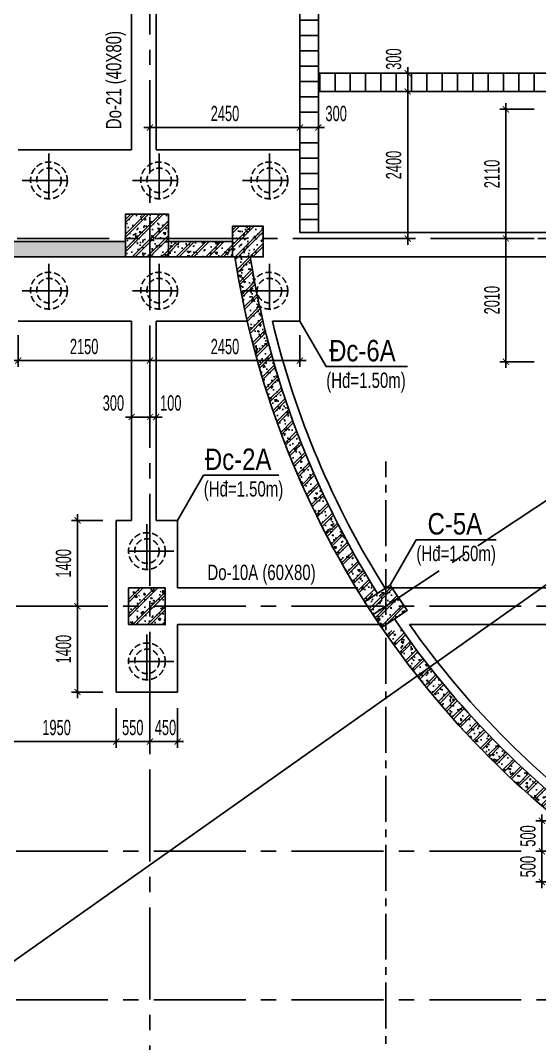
# Model space of a CAD drawing. Header units: millimetres. Extents: x 71 to 1853844, y -54216 to 5184.
# Drawn here: x 1799959 to 1808436, y -34298 to -17602 of the extents above; entities that cross this region are included whole.
import ezdxf
from ezdxf.enums import TextEntityAlignment as Align

# ---------------------------------------------------------------- set-up
doc = ezdxf.new("R2010")
doc.units = ezdxf.units.MM
doc.header["$LTSCALE"] = 1000
doc.header["$MEASUREMENT"] = 0
doc.header["$PDMODE"] = 3
doc.linetypes.add('CENTER2', pattern=[1.125, 0.75, -0.125, 0.125, -0.125])
doc.linetypes.add('HIDDEN', pattern=[0.375, 0.25, -0.125])
doc.layers.get('0').update_dxf_attribs({"linetype": 'CONTINUOUS'})
doc.layers.get('Defpoints').update_dxf_attribs({"linetype": 'CONTINUOUS'})
for name, color, linetype in [('CDC.01.AXIS', 160, 'CENTER2'), ('CDC.02.DIM', 1, 'CONTINUOUS'), ('CDC.03.BORDER', 3, 'CONTINUOUS'), ('CDC.04.HIDDEN', 8, 'HIDDEN'), ('CDC.06.TEXT', 2, 'CONTINUOUS'), ('CDC.09.COLUMN', 4, 'CONTINUOUS'), ('CDC.10.HATCH', 9, 'CONTINUOUS'), ('CDC.11.NOTE', 8, 'CONTINUOUS')]:
    doc.layers.add(name, color=color, linetype=linetype)
doc.layers.add('KCS_CHI', color=1, linetype='CONTINUOUS', lineweight=15)
doc.layers.add('KCS_Plotter', color=11, linetype='CONTINUOUS', plot=False)
doc.styles.add('ARIAL', font='arial.ttf', dxfattribs={"width": 0.6})
doc.dimstyles.new('100', dxfattribs={"dimscale": 100, "dimtxt": 2.5, "dimasz": 1, "dimexe": 1, "dimexo": 0, "dimgap": 1, "dimtad": 1, "dimdec": 0, "dimdsep": 46, "dimtxsty": 'ARIAL', "dimblk": 'ARCHTICK', "dimcen": 1, "dimdle": 1, "dimclrd": 1, "dimclre": 1, "dimclrt": 2, "dimadec": 0, "dimazin": 0, "dimtfac": 0.00072, "dimtdec": 0, "dimtix": 1, "dimtmove": 2, "dimatfit": 3, "dimldrblk": 'ARCHTICK', "dimfxl": 1, "dimtolj": 1, "dimarcsym": 0})
pattern_1 = [(140, (1206.066815732047, 2432.202731516531), (25.10085399303806, 286.9040730403014), [30, -330]), (85.00000000000001, (1206.066815732047, 2432.202731516531), (-300.8768534800047, -55.50053344519998), [24, -264]), (190.4514, (1208.158551732047, 2456.111403516531), (-275.7758168243814, 231.4037526856087), [25.496076, -280.4568448]), (136.1842, (1126.066815732047, 2432.202731516531), (66.20760573160726, 426.8964194502578), [44.99999999999999, -494.9999999999999]), (186.6356, (1131.584138532047, 2467.777429516531), (-389.6471483601767, 373.8650822194813), [38.2441152, -420.6852]), (81.18420000000005, (1126.066815732047, 2432.202731516531), (-389.6474403701299, 373.8647780534509), [36, -396]), (111, (1146.066815732047, 2472.202731516531), (161.0475562661356, 238.7628208473847), [30, -330]), (316, (1146.066815732047, 2472.202731516531), (146.2159236642365, 268.7528489890743), [24, -264]), (161.4514, (1159.487458132047, 2492.099624716531), (-129.0121986839809, 336.089051432596), [25.49607599999999, -280.4568447999998]), (157.5, (1206.066815732047, 2432.202731516531), (-117.7497847361059, -62.36647332181548), [0, -260.8, 0, -268, 0, -265]), (94.49999999999997, (1206.066815732047, 2432.202731516531), (-152.0412754153651, 113.3403695514935), [0, -152.8, 0, -254.8, 0, -101]), (57.49999999999999, (1206.066815732047, 2343.002731516531), (9.021948693751932, 213.5289744689636), [0, -99.99999999999999, 0, -311.9999999999999, 0, -413.9999999999999]), (47.5, (1206.066815732047, 2303.002731516531), (-40.04199293292704, 233.2744677369545), [0, -130, 0, -207.2, 0, -294]), (45, (1206.066815732047, 2432.202731516531), (-120.2081528017131, 120.2081528017131), []), (45, (1157.066815732047, 2432.202731516531), (-120.2081528017131, 120.2081528017131), [])]

# ---------------------------------------------------------------- blocks, each defined once
blk = doc.blocks.new('D600')
at = {"layer": 'CDC.01.AXIS'}
for p, q in [((2659918.896237414, 63049.63390975818), (2659918.896237414, 62175.12465026928)), ((2660356.150867158, 62612.37928001373), (2659481.641607669, 62612.37928001373))]:
    blk.add_line(p, q, dxfattribs=at)
at = {"layer": 'CDC.04.HIDDEN', "ltscale": 0.4}
for radius in [300, 200]:
    blk.add_circle((2659918.896237414, 62612.37928001373), radius, dxfattribs=at)
blk = doc.blocks.new('_ARCHTICK')
at = {"color": 0, "linetype": 'ByBlock', "const_width": 0.15}
blk.add_lwpolyline([(-0.5, -0.5), (0.5, 0.5)], dxfattribs=at)
blk = doc.blocks.new('*D121')
at = {"layer": 'CDC.02.DIM', "color": 1, "lineweight": -2, "transparency": 16777216}
for p, q in [((1807887.153299476, -18951.7768932537), (1807887.153299476, -21261.48946216788)), ((1808348.141639811, -19051.7768932537), (1807787.153299476, -19051.7768932537)), ((1808348.141639811, -21161.48946216788), (1807787.153299476, -21161.48946216788))]:
    blk.add_line(p, q, dxfattribs=at)
at = {"layer": 'Defpoints', "color": 0, "transparency": 16777216}
for p in [(1808348.141639811, -19051.7768932537), (1807887.153299476, -21161.48946216788), (1808348.141639811, -21161.48946216788)]:
    blk.add_point(p, dxfattribs=at)
at = {"layer": 'CDC.02.DIM', "color": 1, "lineweight": -2, "transparency": 16777216, "xscale": 100, "yscale": 100, "zscale": 100}
for p, rotation in [((1807887.153299476, -19051.7768932537), 90), ((1807887.153299476, -21161.48946216788), 270)]:
    blk.add_blockref('_ARCHTICK', p, dxfattribs=dict(at, rotation=rotation))
at = {"layer": 'CDC.02.DIM', "color": 2, "transparency": 16777216, "insert": (1807659.510052545, -20106.63317771129), "char_height": 250, "attachment_point": 5, "rotation": 90, "style": 'ARIAL'}
blk.add_mtext('\\A1;2110', dxfattribs=at)
blk = doc.blocks.new('*D122')
at = {"layer": 'CDC.02.DIM', "color": 1, "lineweight": -2, "transparency": 16777216}
for p, q in [((1808348.141639811, -21161.48946216788), (1807787.153299476, -21161.48946216788)), ((1807887.153299476, -21061.48946216788), (1807887.153299476, -23271.46834687753)), ((1808348.141639811, -23171.46834687753), (1807787.153299476, -23171.46834687753))]:
    blk.add_line(p, q, dxfattribs=at)
at = {"layer": 'Defpoints', "color": 0, "transparency": 16777216}
for p in [(1808348.141639811, -21161.48946216788), (1807887.153299476, -23171.46834687753), (1808348.141639811, -23171.46834687753)]:
    blk.add_point(p, dxfattribs=at)
at = {"layer": 'CDC.02.DIM', "color": 1, "lineweight": -2, "transparency": 16777216, "xscale": 100, "yscale": 100, "zscale": 100}
for p, rotation in [((1807887.153299476, -21161.48946216788), 90), ((1807887.153299476, -23171.46834687753), 270)]:
    blk.add_blockref('_ARCHTICK', p, dxfattribs=dict(at, rotation=rotation))
at = {"layer": 'CDC.02.DIM', "color": 2, "transparency": 16777216, "insert": (1807659.510052545, -22166.47890452321), "char_height": 250, "attachment_point": 5, "rotation": 90, "style": 'ARIAL'}
blk.add_mtext('\\A1;2010', dxfattribs=at)
blk = doc.blocks.new('*D159')
at = {"layer": 'CDC.02.DIM', "color": 1, "lineweight": -2, "transparency": 16777216}
for p, q in [((1801524.260621036, -28824.02165698484), (1801524.260621036, -29470.06156033374)), ((1802074.260621036, -28824.02165698484), (1802074.260621036, -29470.06156033374)), ((1801424.260621036, -29370.06156033374), (1802174.260621036, -29370.06156033374))]:
    blk.add_line(p, q, dxfattribs=at)
at = {"layer": 'Defpoints', "color": 0, "transparency": 16777216}
for p in [(1801524.260621036, -28824.02165698484), (1802074.260621036, -28824.02165698484), (1802074.260621036, -29370.06156033374)]:
    blk.add_point(p, dxfattribs=at)
at = {"layer": 'CDC.02.DIM', "color": 1, "lineweight": -2, "transparency": 16777216, "xscale": 100, "yscale": 100, "zscale": 100, "rotation": 180}
blk.add_blockref('_ARCHTICK', (1801524.260621036, -29370.06156033374), dxfattribs=at)
at = {"layer": 'CDC.02.DIM', "color": 1, "lineweight": -2, "transparency": 16777216, "xscale": 100, "yscale": 100, "zscale": 100}
blk.add_blockref('_ARCHTICK', (1802074.260621036, -29370.06156033374), dxfattribs=at)
at = {"layer": 'CDC.02.DIM', "color": 2, "transparency": 16777216, "insert": (1801793.228715689, -29142.41831340331), "char_height": 250, "attachment_point": 5, "style": 'ARIAL'}
blk.add_mtext('\\A1;550', dxfattribs=at)
blk = doc.blocks.new('*D160')
at = {"layer": 'CDC.02.DIM', "color": 1, "lineweight": -2, "transparency": 16777216}
for p, q in [((1802074.260621036, -28824.02165698484), (1802074.260621036, -29470.06156033374)), ((1802524.260621036, -28824.02165698484), (1802524.260621036, -29470.06156033374)), ((1801974.260621036, -29370.06156033374), (1802624.260621036, -29370.06156033374))]:
    blk.add_line(p, q, dxfattribs=at)
at = {"layer": 'Defpoints', "color": 0, "transparency": 16777216}
for p in [(1802074.260621036, -28824.02165698484), (1802524.260621036, -28824.02165698484), (1802524.260621036, -29370.06156033374)]:
    blk.add_point(p, dxfattribs=at)
at = {"layer": 'CDC.02.DIM', "color": 1, "lineweight": -2, "transparency": 16777216, "xscale": 100, "yscale": 100, "zscale": 100, "rotation": 180}
blk.add_blockref('_ARCHTICK', (1802074.260621036, -29370.06156033374), dxfattribs=at)
at = {"layer": 'CDC.02.DIM', "color": 1, "lineweight": -2, "transparency": 16777216, "xscale": 100, "yscale": 100, "zscale": 100}
blk.add_blockref('_ARCHTICK', (1802524.260621036, -29370.06156033374), dxfattribs=at)
at = {"layer": 'CDC.02.DIM', "color": 2, "transparency": 16777216, "insert": (1802327.4998041, -29142.41831340331), "char_height": 250, "attachment_point": 5, "style": 'ARIAL'}
blk.add_mtext('\\A1;450', dxfattribs=at)
blk = doc.blocks.new('*D161')
at = {"layer": 'CDC.02.DIM', "color": 1, "lineweight": -2, "transparency": 16777216}
for p, q in [((1800890.435189237, -25661.48946216788), (1800890.435189237, -27261.48946216788)), ((1801302.213396428, -25761.48946216788), (1800790.435189237, -25761.48946216788)), ((1801302.213396428, -27161.48946216788), (1800790.435189237, -27161.48946216788))]:
    blk.add_line(p, q, dxfattribs=at)
at = {"layer": 'Defpoints', "color": 0, "transparency": 16777216}
for p in [(1801302.213396428, -25761.48946216788), (1800890.435189237, -27161.48946216788), (1801302.213396428, -27161.48946216788)]:
    blk.add_point(p, dxfattribs=at)
at = {"layer": 'CDC.02.DIM', "color": 1, "lineweight": -2, "transparency": 16777216, "xscale": 100, "yscale": 100, "zscale": 100}
for p, rotation in [((1800890.435189237, -25761.48946216788), 90), ((1800890.435189237, -27161.48946216788), 270)]:
    blk.add_blockref('_ARCHTICK', p, dxfattribs=dict(at, rotation=rotation))
at = {"layer": 'CDC.02.DIM', "color": 2, "transparency": 16777216, "insert": (1800662.791942306, -26461.48946216839), "char_height": 250, "attachment_point": 5, "rotation": 90, "style": 'ARIAL'}
blk.add_mtext('\\A1;1400', dxfattribs=at)
blk = doc.blocks.new('*D162')
at = {"layer": 'CDC.02.DIM', "color": 1, "lineweight": -2, "transparency": 16777216}
for p, q in [((1801302.213396428, -27161.48946216788), (1800790.435189237, -27161.48946216788)), ((1800890.435189237, -27061.48946216788), (1800890.435189237, -28661.48946216788)), ((1801302.213396428, -28561.48946216788), (1800790.435189237, -28561.48946216788))]:
    blk.add_line(p, q, dxfattribs=at)
at = {"layer": 'Defpoints', "color": 0, "transparency": 16777216}
for p in [(1801302.213396428, -27161.48946216788), (1800890.435189237, -28561.48946216788), (1801302.213396428, -28561.48946216788)]:
    blk.add_point(p, dxfattribs=at)
at = {"layer": 'CDC.02.DIM', "color": 1, "lineweight": -2, "transparency": 16777216, "xscale": 100, "yscale": 100, "zscale": 100}
for p, rotation in [((1800890.435189237, -27161.48946216788), 90), ((1800890.435189237, -28561.48946216788), 270)]:
    blk.add_blockref('_ARCHTICK', p, dxfattribs=dict(at, rotation=rotation))
at = {"layer": 'CDC.02.DIM', "color": 2, "transparency": 16777216, "insert": (1800662.791942306, -27861.48946216839), "char_height": 250, "attachment_point": 5, "rotation": 90, "style": 'ARIAL'}
blk.add_mtext('\\A1;1400', dxfattribs=at)
blk = doc.blocks.new('*D165')
at = {"layer": 'CDC.02.DIM', "color": 1, "lineweight": -2, "transparency": 16777216}
for p, q in [((1808739.596694114, -30661.48946216812), (1808375.016207789, -30661.48946216812)), ((1808475.016207789, -30661.48946216812), (1808475.016207789, -30561.48946216812)), ((1808475.016207789, -30661.48946216812), (1808475.016207789, -31161.48946216809)), ((1808739.596694114, -31161.48946216809), (1808375.016207789, -31161.48946216809)), ((1808475.016207789, -31161.48946216809), (1808475.016207789, -31261.48946216809))]:
    blk.add_line(p, q, dxfattribs=at)
at = {"layer": 'Defpoints', "color": 0, "transparency": 16777216}
for p in [(1808739.596694114, -30661.48946216812), (1808475.016207789, -31161.48946216809), (1808739.596694114, -31161.48946216809)]:
    blk.add_point(p, dxfattribs=at)
at = {"layer": 'CDC.02.DIM', "color": 1, "lineweight": -2, "transparency": 16777216, "xscale": 100, "yscale": 100, "zscale": 100}
for p, rotation in [((1808475.016207789, -30661.48946216812), 270), ((1808475.016207789, -31161.48946216809), 90)]:
    blk.add_blockref('_ARCHTICK', p, dxfattribs=dict(at, rotation=rotation))
at = {"layer": 'CDC.02.DIM', "color": 2, "transparency": 16777216, "insert": (1808247.372960858, -30911.4894621686), "char_height": 250, "attachment_point": 5, "rotation": 90, "style": 'ARIAL'}
blk.add_mtext('\\A1;500', dxfattribs=at)
blk = doc.blocks.new('*D166')
at = {"layer": 'CDC.02.DIM', "color": 1, "lineweight": -2, "transparency": 16777216}
for p, q in [((1808739.596694114, -31161.48946216809), (1808375.016207789, -31161.48946216809)), ((1808475.016207789, -31161.48946216809), (1808475.016207789, -31061.48946216809)), ((1808475.016207789, -31161.48946216809), (1808475.016207789, -31661.48946216812)), ((1808739.596694114, -31661.48946216812), (1808375.016207789, -31661.48946216812)), ((1808475.016207789, -31661.48946216812), (1808475.016207789, -31761.48946216812))]:
    blk.add_line(p, q, dxfattribs=at)
at = {"layer": 'Defpoints', "color": 0, "transparency": 16777216}
for p in [(1808739.596694114, -31161.48946216809), (1808475.016207789, -31661.48946216812), (1808739.596694114, -31661.48946216812)]:
    blk.add_point(p, dxfattribs=at)
at = {"layer": 'CDC.02.DIM', "color": 1, "lineweight": -2, "transparency": 16777216, "xscale": 100, "yscale": 100, "zscale": 100}
for p, rotation in [((1808475.016207789, -31161.48946216809), 270), ((1808475.016207789, -31661.48946216812), 90)]:
    blk.add_blockref('_ARCHTICK', p, dxfattribs=dict(at, rotation=rotation))
at = {"layer": 'CDC.02.DIM', "color": 2, "transparency": 16777216, "insert": (1808247.372960858, -31411.4894621686), "char_height": 250, "attachment_point": 5, "rotation": 90, "style": 'ARIAL'}
blk.add_mtext('\\A1;500', dxfattribs=at)
blk = doc.blocks.new('*D181')
at = {"layer": 'CDC.02.DIM', "color": 1, "lineweight": -2, "transparency": 16777216}
for p, q in [((1799924.260621037, -22735.29817708876), (1799924.260621037, -23252.25240530694)), ((1802074.260621036, -22735.29817708876), (1802074.260621036, -23252.25240530694)), ((1799824.260621037, -23152.25240530694), (1802174.260621036, -23152.25240530694))]:
    blk.add_line(p, q, dxfattribs=at)
at = {"layer": 'Defpoints', "color": 0, "transparency": 16777216}
for p in [(1799924.260621037, -22735.29817708876), (1802074.260621036, -22735.29817708876), (1802074.260621036, -23152.25240530694)]:
    blk.add_point(p, dxfattribs=at)
at = {"layer": 'CDC.02.DIM', "color": 1, "lineweight": -2, "transparency": 16777216, "xscale": 100, "yscale": 100, "zscale": 100, "rotation": 180}
blk.add_blockref('_ARCHTICK', (1799924.260621037, -23152.25240530694), dxfattribs=at)
at = {"layer": 'CDC.02.DIM', "color": 1, "lineweight": -2, "transparency": 16777216, "xscale": 100, "yscale": 100, "zscale": 100}
blk.add_blockref('_ARCHTICK', (1802074.260621036, -23152.25240530694), dxfattribs=at)
at = {"layer": 'CDC.02.DIM', "color": 2, "transparency": 16777216, "insert": (1800999.260621036, -22924.60915837651), "char_height": 250, "attachment_point": 5, "style": 'ARIAL'}
blk.add_mtext('\\A1;2150', dxfattribs=at)
blk = doc.blocks.new('*D182')
at = {"layer": 'CDC.02.DIM', "color": 1, "lineweight": -2, "transparency": 16777216}
for p, q in [((1802074.260621036, -22735.29817708876), (1802074.260621036, -23252.25240530694)), ((1804524.260621037, -22735.29817708876), (1804524.260621037, -23252.25240530694)), ((1801974.260621036, -23152.25240530694), (1804624.260621037, -23152.25240530694))]:
    blk.add_line(p, q, dxfattribs=at)
at = {"layer": 'Defpoints', "color": 0, "transparency": 16777216}
for p in [(1802074.260621036, -22735.29817708876), (1804524.260621037, -22735.29817708876), (1804524.260621037, -23152.25240530694)]:
    blk.add_point(p, dxfattribs=at)
at = {"layer": 'CDC.02.DIM', "color": 1, "lineweight": -2, "transparency": 16777216, "xscale": 100, "yscale": 100, "zscale": 100, "rotation": 180}
blk.add_blockref('_ARCHTICK', (1802074.260621036, -23152.25240530694), dxfattribs=at)
at = {"layer": 'CDC.02.DIM', "color": 1, "lineweight": -2, "transparency": 16777216, "xscale": 100, "yscale": 100, "zscale": 100}
blk.add_blockref('_ARCHTICK', (1804524.260621037, -23152.25240530694), dxfattribs=at)
at = {"layer": 'CDC.02.DIM', "color": 2, "transparency": 16777216, "insert": (1803299.260621036, -22924.60915837651), "char_height": 250, "attachment_point": 5, "style": 'ARIAL'}
blk.add_mtext('\\A1;2450', dxfattribs=at)
blk = doc.blocks.new('*D195')
at = {"layer": 'CDC.02.DIM', "color": 1, "lineweight": -2, "transparency": 16777216}
for p, q in [((1802074.260621036, -19047.9576250861), (1802074.260621036, -19449.43685133956)), ((1804524.260621036, -19047.9576250861), (1804524.260621036, -19449.43685133956)), ((1801974.260621036, -19349.43685133956), (1804624.260621036, -19349.43685133956))]:
    blk.add_line(p, q, dxfattribs=at)
at = {"layer": 'Defpoints', "color": 0, "transparency": 16777216}
for p in [(1802074.260621036, -19047.9576250861), (1804524.260621036, -19047.9576250861), (1804524.260621036, -19349.43685133956)]:
    blk.add_point(p, dxfattribs=at)
at = {"layer": 'CDC.02.DIM', "color": 1, "lineweight": -2, "transparency": 16777216, "xscale": 100, "yscale": 100, "zscale": 100, "rotation": 180}
blk.add_blockref('_ARCHTICK', (1802074.260621036, -19349.43685133956), dxfattribs=at)
at = {"layer": 'CDC.02.DIM', "color": 1, "lineweight": -2, "transparency": 16777216, "xscale": 100, "yscale": 100, "zscale": 100}
blk.add_blockref('_ARCHTICK', (1804524.260621036, -19349.43685133956), dxfattribs=at)
at = {"layer": 'CDC.02.DIM', "color": 2, "transparency": 16777216, "insert": (1803299.260621036, -19121.79360440914), "char_height": 250, "attachment_point": 5, "style": 'ARIAL'}
blk.add_mtext('\\A1;2450', dxfattribs=at)
blk = doc.blocks.new('*D196')
at = {"layer": 'CDC.02.DIM', "color": 1, "lineweight": -2, "transparency": 16777216}
for p, q in [((1804524.260621036, -19047.9576250861), (1804524.260621036, -19449.43685133956)), ((1804824.260621036, -19047.9576250861), (1804824.260621036, -19449.43685133956)), ((1804424.260621036, -19349.43685133956), (1804924.260621036, -19349.43685133956))]:
    blk.add_line(p, q, dxfattribs=at)
at = {"layer": 'Defpoints', "color": 0, "transparency": 16777216}
for p in [(1804524.260621036, -19047.9576250861), (1804824.260621036, -19047.9576250861), (1804824.260621036, -19349.43685133956)]:
    blk.add_point(p, dxfattribs=at)
at = {"layer": 'CDC.02.DIM', "color": 1, "lineweight": -2, "transparency": 16777216, "xscale": 100, "yscale": 100, "zscale": 100, "rotation": 180}
blk.add_blockref('_ARCHTICK', (1804524.260621036, -19349.43685133956), dxfattribs=at)
at = {"layer": 'CDC.02.DIM', "color": 1, "lineweight": -2, "transparency": 16777216, "xscale": 100, "yscale": 100, "zscale": 100}
blk.add_blockref('_ARCHTICK', (1804824.260621036, -19349.43685133956), dxfattribs=at)
at = {"layer": 'CDC.02.DIM', "color": 2, "transparency": 16777216, "insert": (1805114.88968671, -19121.70833837913), "char_height": 250, "attachment_point": 5, "style": 'ARIAL'}
blk.add_mtext('\\A1;300', dxfattribs=at)
blk = doc.blocks.new('*D197')
at = {"layer": 'CDC.02.DIM', "color": 1, "lineweight": -2, "transparency": 16777216}
for p, q in [((1806282.638883929, -21261.48946216788), (1806282.638883929, -18661.4637331375)), ((1805882.417075146, -18761.4637331375), (1806382.638883929, -18761.4637331375)), ((1805882.417075146, -21161.48946216788), (1806382.638883929, -21161.48946216788))]:
    blk.add_line(p, q, dxfattribs=at)
at = {"layer": 'Defpoints', "color": 0, "transparency": 16777216}
for p in [(1805882.417075146, -18761.4637331375), (1806282.638883929, -18761.4637331375), (1805882.417075146, -21161.48946216788)]:
    blk.add_point(p, dxfattribs=at)
at = {"layer": 'CDC.02.DIM', "color": 1, "lineweight": -2, "transparency": 16777216, "xscale": 100, "yscale": 100, "zscale": 100}
for p, rotation in [((1806282.638883929, -18761.4637331375), 90), ((1806282.638883929, -21161.48946216788), 270)]:
    blk.add_blockref('_ARCHTICK', p, dxfattribs=dict(at, rotation=rotation))
at = {"layer": 'CDC.02.DIM', "color": 2, "transparency": 16777216, "insert": (1806054.995636998, -19961.47659765319), "char_height": 250, "attachment_point": 5, "rotation": 90, "style": 'ARIAL'}
blk.add_mtext('\\A1;2400', dxfattribs=at)
blk = doc.blocks.new('*D198')
at = {"layer": 'CDC.02.DIM', "color": 1, "lineweight": -2, "transparency": 16777216}
for p, q in [((1806282.638883929, -18861.4637331375), (1806282.638883929, -18361.46373313879)), ((1805882.417075146, -18461.46373313879), (1806382.638883929, -18461.46373313879)), ((1805882.417075146, -18761.4637331375), (1806382.638883929, -18761.4637331375))]:
    blk.add_line(p, q, dxfattribs=at)
at = {"layer": 'Defpoints', "color": 0, "transparency": 16777216}
for p in [(1805882.417075146, -18461.46373313879), (1806282.638883929, -18461.46373313879), (1805882.417075146, -18761.4637331375)]:
    blk.add_point(p, dxfattribs=at)
at = {"layer": 'CDC.02.DIM', "color": 1, "lineweight": -2, "transparency": 16777216, "xscale": 100, "yscale": 100, "zscale": 100}
for p, rotation in [((1806282.638883929, -18461.46373313879), 90), ((1806282.638883929, -18761.4637331375), 270)]:
    blk.add_blockref('_ARCHTICK', p, dxfattribs=dict(at, rotation=rotation))
at = {"layer": 'CDC.02.DIM', "color": 2, "transparency": 16777216, "insert": (1806054.910370968, -18231.9681177653), "char_height": 250, "attachment_point": 5, "rotation": 90, "style": 'ARIAL'}
blk.add_mtext('\\A1;300', dxfattribs=at)
blk = doc.blocks.new('*D375')
at = {"layer": 'CDC.02.DIM', "color": 1, "lineweight": -2, "transparency": 16777216}
for p, q in [((1799573.954311672, -28824.02165698484), (1799573.954311672, -29470.06156033374)), ((1801524.260621036, -28824.02165698484), (1801524.260621036, -29470.06156033374)), ((1801624.260621036, -29370.06156033374), (1799473.954311672, -29370.06156033374))]:
    blk.add_line(p, q, dxfattribs=at)
at = {"layer": 'Defpoints', "color": 0, "transparency": 16777216}
for p in [(1799573.954311672, -28824.02165698484), (1801524.260621036, -28824.02165698484), (1799573.954311672, -29370.06156033374)]:
    blk.add_point(p, dxfattribs=at)
at = {"layer": 'CDC.02.DIM', "color": 1, "lineweight": -2, "transparency": 16777216, "xscale": 100, "yscale": 100, "zscale": 100, "rotation": 180}
blk.add_blockref('_ARCHTICK', (1799573.954311672, -29370.06156033374), dxfattribs=at)
at = {"layer": 'CDC.02.DIM', "color": 1, "lineweight": -2, "transparency": 16777216, "xscale": 100, "yscale": 100, "zscale": 100}
blk.add_blockref('_ARCHTICK', (1801524.260621036, -29370.06156033374), dxfattribs=at)
at = {"layer": 'CDC.02.DIM', "color": 2, "transparency": 16777216, "insert": (1800549.107466354, -29142.41831340331), "char_height": 250, "attachment_point": 5, "style": 'ARIAL'}
blk.add_mtext('\\A1;1950', dxfattribs=at)
blk = doc.blocks.new('*D440')
at = {"layer": 'Defpoints', "color": 0, "transparency": 16777216}
for p in [(1801774.260621018, -23695.34494827896), (1802074.260621036, -23695.34494827874), (1802074.260621036, -24073.84358261359)]:
    blk.add_point(p, dxfattribs=at)
at = {"layer": 'KCS_CHI', "color": 1, "lineweight": -2, "transparency": 16777216}
for p, q in [((1801774.260621018, -23695.34494827896), (1801774.260621018, -24173.84358261359)), ((1802074.260621036, -23695.34494827874), (1802074.260621036, -24173.84358261359)), ((1801674.260621018, -24073.84358261359), (1802174.260621036, -24073.84358261359))]:
    blk.add_line(p, q, dxfattribs=at)
at = {"layer": 'KCS_CHI', "color": 1, "lineweight": -2, "transparency": 16777216, "xscale": 100, "yscale": 100, "zscale": 100, "rotation": 180}
blk.add_blockref('_ARCHTICK', (1801774.260621018, -24073.84358261359), dxfattribs=at)
at = {"layer": 'KCS_CHI', "color": 1, "lineweight": -2, "transparency": 16777216, "xscale": 100, "yscale": 100, "zscale": 100}
blk.add_blockref('_ARCHTICK', (1802074.260621036, -24073.84358261359), dxfattribs=at)
at = {"layer": 'KCS_CHI', "color": 2, "transparency": 16777216, "insert": (1801477.216546553, -23846.11506965315), "char_height": 250, "attachment_point": 5, "style": 'ARIAL'}
blk.add_mtext('\\A1;300', dxfattribs=at)
blk = doc.blocks.new('*D441')
at = {"layer": 'Defpoints', "color": 0, "transparency": 16777216}
for p in [(1802074.260621036, -23695.34494827874), (1802174.260621016, -23718.55708875253), (1802174.260621016, -24073.84358261338)]:
    blk.add_point(p, dxfattribs=at)
at = {"layer": 'KCS_CHI', "color": 1, "lineweight": -2, "transparency": 16777216}
for p, q in [((1802074.260621036, -23695.34494827874), (1802074.260621036, -24173.84358261338)), ((1802174.260621016, -23718.55708875253), (1802174.260621016, -24173.84358261338)), ((1802074.260621036, -24073.84358261338), (1801974.260621036, -24073.84358261338)), ((1802074.260621036, -24073.84358261338), (1802174.260621016, -24073.84358261338)), ((1802174.260621016, -24073.84358261338), (1802274.260621016, -24073.84358261338))]:
    blk.add_line(p, q, dxfattribs=at)
at = {"layer": 'KCS_CHI', "color": 1, "lineweight": -2, "transparency": 16777216, "xscale": 100, "yscale": 100, "zscale": 100}
blk.add_blockref('_ARCHTICK', (1802074.260621036, -24073.84358261338), dxfattribs=at)
at = {"layer": 'KCS_CHI', "color": 1, "lineweight": -2, "transparency": 16777216, "xscale": 100, "yscale": 100, "zscale": 100, "rotation": 180}
blk.add_blockref('_ARCHTICK', (1802174.260621016, -24073.84358261338), dxfattribs=at)
at = {"layer": 'KCS_CHI', "color": 2, "transparency": 16777216, "insert": (1802414.064111502, -23846.20033568295), "char_height": 250, "attachment_point": 5, "style": 'ARIAL'}
blk.add_mtext('\\A1;100', dxfattribs=at)

msp = doc.modelspace()

# ---------------------------------------------------------------- hatches: boundary and pattern name
at = {"layer": 'CDC.03.BORDER'}
h = msp.add_hatch(dxfattribs=at)
h.set_pattern_fill('ACAD_ISO08W100', color=256, scale=50, style=0)
h.set_pattern_definition([(0, (-2903.933184267953, 9402.20273151653), (0, 250), [1200, -150, 300, -150])])
h.paths.add_polyline_path([(1804824.260621037, -14861.48946222562), (1804524.260621036, -14861.48946222561), (1804524.260621036, -21061.57689322409), (1804824.260621036, -21061.5768932241)])
h = msp.add_hatch(dxfattribs=at)
h.set_pattern_fill('ACAD_ISO08W100', color=256, scale=50, angle=90, style=0)
h.set_pattern_definition([(90, (-2903.933184267953, 9402.20273151653), (-250, 1.530808498934192e-14), [1200, -150, 300, -150])])
h.paths.add_polyline_path([(1832373.675502452, -18461.46373313903), (1804824.260621036, -18461.4637331375), (1804824.260621037, -18761.4637331375), (1832373.675502451, -18761.46373313749)])
at = {"layer": 'CDC.10.HATCH'}
h = msp.add_hatch(dxfattribs=at)
h.set_pattern_fill('1BETONG2-BOP', color=256, scale=40, angle=90, style=0, pattern_type=2)
h.set_pattern_definition(pattern_1)
h.paths.add_polyline_path([(1801674.260621036, -20761.62262006561), (1801674.260621036, -21461.62262006561), (1802374.260621036, -21461.62262006561), (1802374.260621036, -20761.62262006561)])
h = msp.add_hatch(dxfattribs=at)
h.set_pattern_fill('1BETONG2-BOP', color=256, scale=40, angle=90, style=0, pattern_type=2)
h.set_pattern_definition(pattern_1)
h.paths.add_polyline_path([(1801674.260621036, -20761.62262006561), (1801674.260621036, -21461.62262006561), (1802374.260621036, -21461.62262006561), (1802374.260621036, -20761.62262006561)])
h = msp.add_hatch(dxfattribs=at)
h.set_pattern_fill('1BETONG2-BOP', color=256, scale=40, angle=90, style=0, pattern_type=2)
h.set_pattern_definition(pattern_1)
h.paths.add_polyline_path([(1803424.260621036, -20961.5768932241), (1803424.260621036, -21461.5768932241), (1803924.260621036, -21461.57689322416), (1803924.260621036, -20961.5768932241)])
h = msp.add_hatch(dxfattribs=at)
h.set_pattern_fill('1BETONG2-BOP', color=256, scale=40, angle=90, style=0, pattern_type=2)
h.set_pattern_definition(pattern_1)
h.paths.add_polyline_path([(1801674.260621036, -21211.58512626004), (1794274.260621036, -21211.6202470373), (1794274.260621036, -21461.62024704011), (1801674.260621036, -21461.58512626286)])
h = msp.add_hatch(dxfattribs=at)
h.set_pattern_fill('1BETONG2-BOP', color=256, scale=40, angle=90, style=0, pattern_type=2)
h.set_pattern_definition(pattern_1)
h.paths.add_polyline_path([(1803424.260621037, -21211.57682067082), (1802374.260621036, -21211.58180402436), (1802374.260621036, -21461.58180402717), (1803424.260621036, -21461.57682067365)])
h = msp.add_hatch(dxfattribs=at)
h.set_pattern_fill('1BETONG2-BOP', color=256, scale=40, angle=90, style=0, pattern_type=2)
h.set_pattern_definition(pattern_1)
edge = h.paths.add_edge_path()
edge.add_line((1805583.116632973, -27090.46182039838), (1805676.866792561, -27028.0672733027))
edge.add_arc((1806053.958982242, -27161.48946216792), 400.0000000000001, 138.2595782457341, 160.515279126196, ccw=False)
edge.add_arc((1818074.865204356, -19161.48946233165), 14545.68805516123, 189.0982827248251, 212.119249096196, ccw=False)
edge.add_line((1803712.183045083, -21461.5768932241), (1803459.052437497, -21461.5768932241))
edge.add_arc((1818074.865204356, -19161.48946233169), 14795.68805516116, 188.9432787865637, 212.4047986876182)
h = msp.add_hatch(dxfattribs=at)
h.set_pattern_fill('1BETONG2-BOP', color=256, scale=40, angle=90, style=0, pattern_type=2)
h.set_pattern_definition(pattern_1)
h.paths.add_polyline_path([(1802074.260621036, -26861.48946216787), (1801724.260621036, -26861.48946216787), (1801724.260621036, -27161.48946216787), (1801774.260621035, -27161.48946216787), (1801774.260621036, -26911.48946216786), (1802074.260621036, -26911.48946216787)])
h.paths.add_polyline_path([(1802324.260621036, -26861.48946216787), (1802074.260621036, -26861.48946216787), (1802074.260621036, -26911.48946216787), (1802274.260621035, -26911.48946216787), (1802274.260621035, -27161.48946216787), (1802324.260621035, -27161.48946216787)])
h.paths.add_polyline_path([(1802324.260621036, -27161.48946216787), (1802274.260621036, -27161.48946216787), (1802274.260621035, -27411.48946216786), (1802074.260621036, -27411.48946216787), (1802074.260621036, -27461.48946216787), (1802324.260621035, -27461.48946216787)])
h.paths.add_polyline_path([(1802074.260621037, -27411.48946216787), (1801774.260621036, -27411.48946216787), (1801774.260621036, -27161.48946216787), (1801724.260621036, -27161.48946216787), (1801724.260621036, -27461.48946216787), (1802074.260621036, -27461.48946216787)])
h.paths.add_polyline_path([(1801774.260621036, -26911.48946216787), (1801774.260621035, -27411.48946216787), (1802274.260621036, -27411.48946216793), (1802274.260621036, -26911.48946216787)])
h = msp.add_hatch(dxfattribs=at)
h.set_pattern_fill('1BETONG2-BOP', color=256, scale=40, angle=90, style=0, pattern_type=2)
h.set_pattern_definition(pattern_1)
h.paths.add_polyline_path([(1805580.229484173, -27092.38333543937), (1805857.255032206, -27508.62466656498), (1806273.496363332, -27231.5991185318), (1805996.470815299, -26815.35778740642)])
h = msp.add_hatch(dxfattribs=at)
h.set_pattern_fill('1BETONG2-BOP', color=256, scale=40, angle=90, style=0, pattern_type=2)
h.set_pattern_definition(pattern_1)
h.paths.add_polyline_path([(1806184.374529763, -27539.63200799529, -0.2122125752198639), (1805860.670230793, -27511.68863201754, 0.0935789491358412), (1809746.240220735, -31390.40564112, -0.1535131923891881), (1809674.260621036, -31161.4894621681, -0.07218776930420898), (1809690.763613184, -31047.77910657953, -0.08587779432668992)])

# ---------------------------------------------------------------- linework, layer by layer
at = {"layer": 'CDC.01.AXIS', "ltscale": 2}
for p, q in [((1802074.260621036, -578.5529800112431), (1802074.260621036, -35145.94474357241)), ((1802074.260621036, -578.5529800112431), (1802074.260621036, -35145.94474357241)), ((1818074.260621036, -19161.48946216787), (1805717.385732289, -27298.46576968845)), ((1835157.844221851, -21161.48946216787), (1776902.911324727, -21161.48946216787)), ((1835157.844221851, -21161.48946216787), (1776902.911324727, -21161.48946216787)), ((1835137.365155283, -27161.48946216787), (1776864.978532723, -27161.48946216787)), ((1835137.365155283, -27161.48946216787), (1776864.978532723, -27161.48946216787)), ((1835137.365155283, -31161.48946216787), (1776730.864140277, -31161.48946216833)), ((1835137.365155283, -31161.48946216787), (1776730.864140277, -31161.48946216833)), ((1835137.365155283, -33583.6945640239), (1776730.864140277, -33583.6945640239)), ((1835137.365155283, -33583.6945640239), (1776730.864140277, -33583.6945640239))]:
    msp.add_line(p, q, dxfattribs=at)
at = {"layer": 'CDC.01.AXIS'}
msp.add_line((1805924.253320997, -35179.00689887538), (1805924.253320997, -24801.76374839587), dxfattribs=at)
at = {"layer": 'CDC.03.BORDER'}
for p, q in [((1801774.260621037, -16711.48946216865), (1801774.260621038, -19711.62262006501)), ((1802174.260621037, -16711.48946216889), (1802174.260621038, -19711.62262006492)), ((1804824.260621036, -18461.4637331375), (1832373.675502452, -18461.46373313903)), ((1804824.260621036, -18761.4637331375), (1832373.675502451, -18761.4637331375)), ((1799924.260621037, -19711.62262006543), (1801774.260621038, -19711.62262006501)), ((1802174.260621038, -19711.62262006492), (1804524.260621036, -19711.62262006439)), ((1804524.260621036, -21061.5768932241), (1804524.260621036, -19711.62262006439)), ((1804524.260621036, -21061.5768932241), (1808624.260621036, -21061.5768932241)), ((1803459.052400086, -21461.57665555008), (1793774.260621036, -21461.62262006561)), ((1804524.260621037, -22511.62262006758), (1804524.260621037, -21461.5768932241)), ((1804524.260621036, -21461.5768932241), (1808624.260621036, -21461.5768932241)), ((1799924.260621037, -22511.6226200655), (1801774.260621038, -22511.62262006635)), ((1801774.260621038, -25761.48946216787), (1801774.260621038, -22511.62262006636)), ((1802174.260621037, -25761.48946216787), (1802174.260621037, -22511.62262006654)), ((1802174.260621037, -22511.62262006653), (1803663.446368895, -22511.62262006719)), ((1804074.420839732, -22511.62262006737), (1804524.260621037, -22511.62262006758)), ((1801524.260621036, -25761.48946216787), (1801774.260621038, -25761.48946216787)), ((1801524.260621036, -28561.48946216787), (1801524.260621036, -25761.48946216787)), ((1802174.260621037, -25761.48946216787), (1802524.260621035, -25761.48946216787)), ((1802524.260621035, -26861.48946216785), (1802524.260621035, -25761.48946216787)), ((1802524.260621035, -26861.48946216785), (1805468.34761227, -26861.48946216785)), ((1805911.566532365, -26861.48946216786), (1809574.260621036, -26861.48946216786)), ((1802524.260621036, -28561.48946216787), (1802524.260621035, -27461.48946216786)), ((1802524.260621035, -27461.48946216786), (1805825.884635148, -27461.48946216787)), ((1806312.814592993, -27461.48946216787), (1809574.260621036, -27461.48946216787)), ((1801524.260621036, -28561.48946216787), (1802524.260621036, -28561.48946216787))]:
    msp.add_line(p, q, dxfattribs=at)
msp.add_lwpolyline([(1804524.260621036, -14861.48946222561), (1804824.260621036, -14861.48946222561), (1804824.260621036, -21061.5768932241), (1804524.260621036, -21061.5768932241)], close=True, dxfattribs=at)
for radius, start, end in [(14795.68805516123, 188.943277854874, 212.9297533554654), (14395.68805516123, 193.4571342265348, 212.3359355905375), (14795.68805516123, 212.9297533554654, 235.7427904388735), (14395.68805516123, 215.2090609342056, 233.8077449551909)]:
    msp.add_arc((1818074.865204356, -19161.48946233138), radius, start, end, dxfattribs=at)
at = {"layer": 'CDC.09.COLUMN'}
for p, q in [((1801674.260621036, -21211.58512626004), (1794274.260621036, -21211.6202470373)), ((1803424.260621036, -21211.57682067083), (1802374.260621036, -21211.58180402436))]:
    msp.add_line(p, q, dxfattribs=at)
at = {"layer": 'CDC.09.COLUMN', "ltscale": 2000}
for points in [[(1801674.260621036, -21461.62262006561), (1801674.260621036, -20761.62262006561), (1802374.260621036, -20761.62262006561), (1802374.260621036, -21461.62262006561)], [(1801674.260621036, -21461.62262006561), (1801674.260621036, -20761.62262006561), (1802374.260621036, -20761.62262006561), (1802374.260621036, -21461.62262006561)], [(1801674.260621036, -21461.62262006561), (1801674.260621036, -20761.62262006561), (1802374.260621036, -20761.62262006561), (1802374.260621036, -21461.62262006561)], [(1801674.260621036, -21461.62262006561), (1801674.260621036, -20761.62262006561), (1802374.260621036, -20761.62262006561), (1802374.260621036, -21461.62262006561)], [(1803424.260621036, -21461.5768932241), (1803424.260621036, -20961.5768932241), (1803924.260621036, -20961.5768932241), (1803924.260621036, -21461.5768932241)], [(1803424.260621036, -21461.5768932241), (1803424.260621036, -20961.5768932241), (1803924.260621036, -20961.5768932241), (1803924.260621036, -21461.5768932241)], [(1801724.260621036, -27461.48946216787), (1801724.260621036, -26861.48946216787), (1802324.260621036, -26861.48946216787), (1802324.260621036, -27461.48946216787)], [(1805857.255032206, -27508.62466656475), (1805580.229484173, -27092.38333543937), (1805996.470815299, -26815.35778740642), (1806273.496363332, -27231.5991185318)]]:
    msp.add_lwpolyline(points, close=True, dxfattribs=at)
at = {"layer": 'CDC.09.COLUMN'}
for start, end in [(189.0982827249454, 212.3834730939996), (214.3531039111294, 234.8024249718048)]:
    msp.add_arc((1818074.865204356, -19161.48946233138), 14545.68805516123, start, end, dxfattribs=at)
at = {"layer": 'CDC.11.NOTE'}
for points in [[(1806278.648440869, -23250.28585601232), (1804950.72803915, -23250.28585601232), (1804524.260621036, -22511.62262006716)], [(1804177.884062982, -25022.82622622271), (1802950.728039149, -25022.82622622271), (1802524.260621035, -25761.48946216787)], [(1807729.640884611, -26076.69455146126), (1806422.938233412, -26076.69455146126), (1805996.470815299, -26815.35778740642)]]:
    msp.add_lwpolyline(points, dxfattribs=at)
at = {"layer": 'KCS_Plotter'}
msp.add_line((1853843.78774661, 5183.99417201802), (1769743.79093479, -54216.0035761664), dxfattribs=at)

# ---------------------------------------------------------------- block references
at = {"layer": 'CDC.03.BORDER', "rotation": 90}
for p in [(1863036.63990105, -2680130.51885748), (1864836.63990105, -2680130.51885748), (1866636.63990105, -2680130.51885748), (1863036.63990105, -2681930.51885748), (1864836.63990105, -2681930.51885748), (1866636.63990105, -2681930.51885748)]:
    msp.add_blockref('D600', p, dxfattribs=at)
at = {"layer": 'CDC.03.BORDER'}
for p in [(-857894.6356163782, -88873.8687421816), (-857894.6356163782, -90673.8687421816)]:
    msp.add_blockref('D600', p, dxfattribs=at)

# ---------------------------------------------------------------- texts
at = {"layer": 'CDC.06.TEXT', "style": 'ARIAL', "width": 0.7}
msp.add_text('Do-21 (40X80)', height=250, rotation=90, dxfattribs=at).set_placement((1801481.341695245, -18574.84868670877), align=Align.MIDDLE_CENTER)
at = {"layer": 'CDC.06.TEXT', "style": 'ARIAL'}
for s, height, width, p in [('Đc-6A', 349.99999999965, 0.8, (1805543.099155292, -22990.20045377065)), ('(Hđ=1.50m)', 250, 0.7, (1805601.895411557, -23473.51855884554)), ('Đc-2A', 349.99999999965, 0.8, (1803514.467137009, -24762.74082398103)), ('(Hđ=1.50m)', 250, 0.7, (1803601.895411556, -25246.05892905593)), ('C-5A', 349.99999999965, 0.8, (1807053.037335442, -25816.60914921958)), ('(Hđ=1.50m)', 250, 0.7, (1807074.10560582, -26299.92725429448)), ('Do-10A (60X80)', 250, 0.7, (1803896.317032494, -26608.57053635515))]:
    msp.add_text(s, height=height, dxfattribs=dict(at, width=width)).set_placement(p, align=Align.MIDDLE_CENTER)

# ---------------------------------------------------------------- dimensions: what is measured, and where the dimension line sits
at = {"layer": 'CDC.02.DIM'}
dim = msp.add_linear_dim(base=(1806282.638883929, -18461.46373313879), p1=(1805882.417075146, -18761.46373313749), p2=(1805882.417075146, -18461.46373313879), angle=90, dimstyle='100', dxfattribs=at)
dim.commit()
dim.dimension.update_dxf_attribs({"geometry": '*D198', "text_midpoint": (1806054.910370968, -18231.9681177653), "dimtype": 160})
for base, p1, p2, picture, middle in [((1806282.638883929, -18761.4637331375), (1805882.417075146, -21161.48946216787), (1805882.417075146, -18761.46373313749), '*D197', (1806054.995636998, -19961.47659765319)), ((1807887.153299476, -21161.48946216788), (1808348.14163981, -19051.77689325369), (1808348.14163981, -21161.48946216787), '*D121', (1807659.510052545, -20106.63317771129)), ((1807887.153299476, -23171.46834687753), (1808348.14163981, -21161.48946216787), (1808348.14163981, -23171.46834687753), '*D122', (1807659.510052545, -22166.47890452321)), ((1800890.435189237, -27161.48946216788), (1801302.213396427, -25761.48946216787), (1801302.213396427, -27161.48946216787), '*D161', (1800662.791942306, -26461.48946216839)), ((1800890.435189237, -28561.48946216788), (1801302.213396427, -27161.48946216787), (1801302.213396427, -28561.48946216787), '*D162', (1800662.791942306, -27861.48946216839)), ((1808475.016207789, -31161.48946216809), (1808739.596694113, -30661.4894621681), (1808739.596694113, -31161.48946216807), '*D165', (1808247.372960858, -30911.4894621686)), ((1808475.016207789, -31661.48946216812), (1808739.596694113, -31161.48946216807), (1808739.596694113, -31661.4894621681), '*D166', (1808247.372960858, -31411.4894621686))]:
    dim = msp.add_linear_dim(base=base, p1=p1, p2=p2, angle=90, dimstyle='100', dxfattribs=at)
    dim.commit()
    dim.dimension.update_dxf_attribs({"geometry": picture, "text_midpoint": middle})
for base, p1, p2, picture, middle in [((1804524.260621036, -19349.43685133956), (1802074.260621036, -19047.9576250861), (1804524.260621036, -19047.9576250861), '*D195', (1803299.260621036, -19121.79360440914)), ((1802074.260621036, -23152.25240530694), (1799924.260621037, -22735.29817708876), (1802074.260621036, -22735.29817708876), '*D181', (1800999.260621036, -22924.60915837651)), ((1804524.260621037, -23152.25240530694), (1802074.260621036, -22735.29817708876), (1804524.260621037, -22735.29817708876), '*D182', (1803299.260621036, -22924.60915837651)), ((1799573.954311672, -29370.06156033374), (1801524.260621036, -28824.02165698484), (1799573.954311672, -28824.02165698484), '*D375', (1800549.107466354, -29142.41831340331))]:
    dim = msp.add_linear_dim(base=base, p1=p1, p2=p2, dimstyle='100', dxfattribs=at)
    dim.commit()
    dim.dimension.update_dxf_attribs({"geometry": picture, "text_midpoint": middle})
for base, p1, p2, picture, middle in [((1804824.260621036, -19349.43685133956), (1804524.260621036, -19047.9576250861), (1804824.260621036, -19047.9576250861), '*D196', (1805114.88968671, -19121.70833837913)), ((1802074.260621036, -29370.06156033374), (1801524.260621036, -28824.02165698484), (1802074.260621036, -28824.02165698484), '*D159', (1801793.228715689, -29142.41831340331)), ((1802524.260621036, -29370.06156033374), (1802074.260621036, -28824.02165698484), (1802524.260621036, -28824.02165698484), '*D160', (1802327.4998041, -29142.41831340331))]:
    dim = msp.add_linear_dim(base=base, p1=p1, p2=p2, dimstyle='100', dxfattribs=at)
    dim.commit()
    dim.dimension.update_dxf_attribs({"geometry": picture, "text_midpoint": middle, "dimtype": 160})
at = {"layer": 'KCS_CHI'}
for base, p1, p2, picture, middle in [((1802074.260621036, -24073.84358261359), (1801774.260621018, -23695.34494827896), (1802074.260621036, -23695.34494827874), '*D440', (1801477.216546553, -23846.11506965315)), ((1802174.260621016, -24073.84358261338), (1802074.260621036, -23695.34494827874), (1802174.260621016, -23718.55708875253), '*D441', (1802414.064111502, -23846.20033568295))]:
    dim = msp.add_linear_dim(base=base, p1=p1, p2=p2, dimstyle='100', dxfattribs=at)
    dim.commit()
    dim.dimension.update_dxf_attribs({"geometry": picture, "text_midpoint": middle, "dimtype": 160})

doc.saveas('drawing.dxf')
